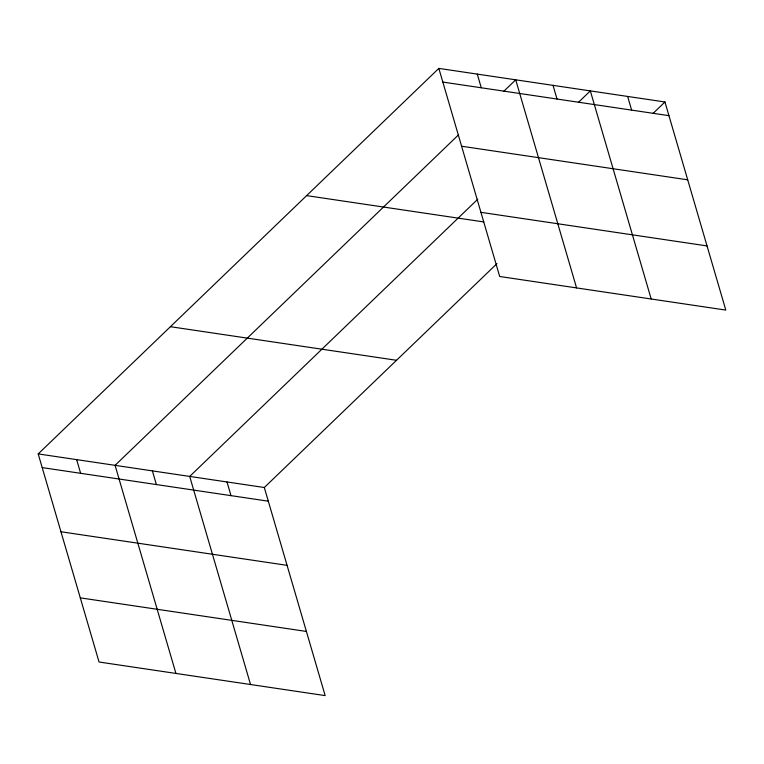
<?xml version="1.0" encoding="UTF-8"?>
<svg xmlns="http://www.w3.org/2000/svg" width="764" height="764" viewBox="0 0 764 764"><rect width="100%" height="100%" fill="white"/><g stroke="black" fill="none" stroke-linecap="round" stroke-linejoin="round"><path stroke-width="1.15" d="M496.982 263.618L264.306 487.508L325.158 695.603L99.053 662.016L38.2 453.921L438.842 68.397L664.947 101.984L725.8 310.079L499.694 276.492L438.842 68.397M458.572 134.808L115.078 465.343L175.93 673.437M503.772 91.308L515.719 79.819L576.572 287.913M477.739 199.242L189.692 476.43L250.544 684.525M578.396 102.395L590.333 90.897L651.186 298.991M653.01 113.473L664.947 101.984M442.833 82.073L668.949 115.66M461.599 146.23L687.705 179.817M480.928 212.335L707.034 245.922M306.631 195.622L483.774 221.932M170.41 326.696L396.516 360.283M38.2 453.921L264.306 487.508M42.201 467.597L268.307 501.184M60.958 531.754L287.073 565.341M80.287 597.859L306.402 631.446M627.645 96.445L631.637 110.111M553.021 85.358L557.023 99.034M477.28 74.108L481.272 87.784M227.003 481.969L231.005 495.645M152.389 470.882L156.381 484.557M76.639 459.632L80.64 473.308"/></g></svg>
